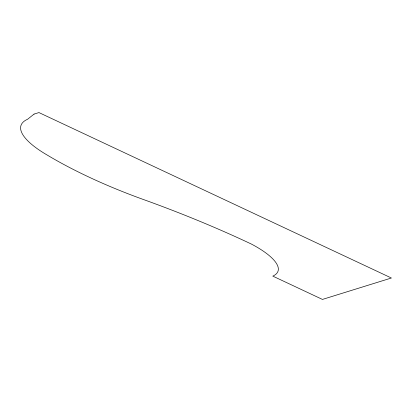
<?xml version="1.0" encoding="UTF-8"?>
<svg xmlns="http://www.w3.org/2000/svg" width="412" height="412" viewBox="0 0 412 412"><rect width="100%" height="100%" fill="white"/><g stroke="black" fill="none" stroke-linecap="round" stroke-linejoin="round"><path stroke-width="0.62" d="M34.047 114.098L27.578 119.264A82.647 24.854 17.8 0 0 47.318 155.123A212.025 63.757 17.8 0 0 145.524 200.268A410.924 123.569 17.8 0 1 251.341 244.033A67.614 20.332 17.8 0 1 272.811 276.128L322.442 299.426L391.4 278.007L38.944 112.574L34.047 114.098"/></g></svg>
